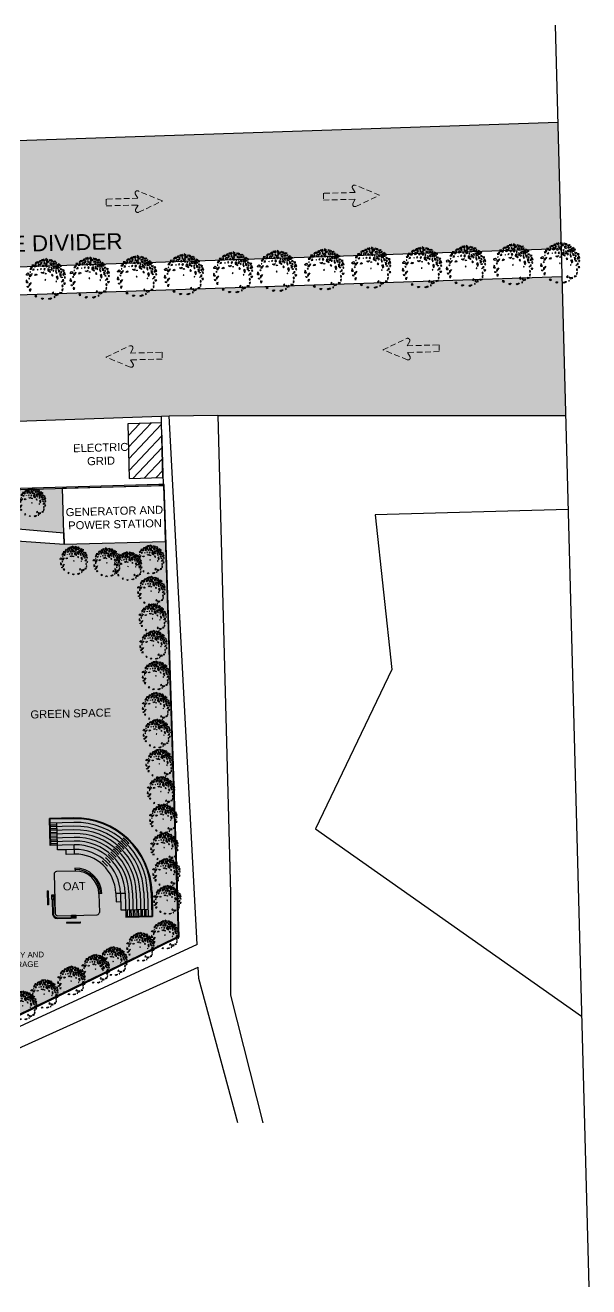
# Model space of a CAD drawing. Header units: inches. Extents: x 625 to 2719, y 1 to 1360.
# Drawn here: x 2223.7 to 2344.4, y 561.1 to 831.1 of the extents above; entities that cross this region are included whole.
import ezdxf

# ---------------------------------------------------------------- set-up
doc = ezdxf.new("R2010")
doc.units = ezdxf.units.IN
doc.header["$MEASUREMENT"] = 0
doc.linetypes.add('HIDDEN2', pattern=[0.1875, 0.125, -0.0625])
doc.layers.add('CAY', color=94, linetype='Continuous')
doc.layers.add('DIENHOA', color=3, linetype='Continuous')
doc.layers.add('Transito', color=50, linetype='HIDDEN2', lineweight=15)
doc.styles.get("Standard").update_dxf_attribs({"font": 'arial.ttf'})

# ---------------------------------------------------------------- blocks, each defined once
blk = doc.blocks.new('Cay01-mb')
at = {"layer": 'DIENHOA'}
for p, q in [((-1022, 986), (-1045, 902)), ((-932, 908), (-1022, 986)), ((-1002, 883), (-932, 908)), ((-789, 1112), (-964, 1099)), ((-964, 1099), (-910, 1006)), ((-910, 1006), (-846, 1025)), ((-846, 1025), (-789, 1112)), ((-739, 1025), (-804, 959)), ((-804, 959), (-693, 979)), ((-706, 1088), (-739, 1025)), ((-705, 1242), (-724, 1177)), ((-724, 1177), (-663, 1176)), ((-640, 1093), (-706, 1088)), ((-649, 1221), (-705, 1242)), ((-693, 979), (-640, 1093)), ((-663, 1176), (-649, 1221)), ((-645, 1301), (-522, 1333)), ((-578, 1246), (-645, 1301)), ((-567, 1211), (-578, 1246)), ((-522, 1226), (-567, 1211)), ((-430, 1181), (-547, 1048)), ((-547, 1048), (-468, 1005)), ((-522, 1333), (-522, 1226)), ((-468, 1005), (-347, 1050)), ((-449, 1284), (-386, 1423)), ((-369, 1287), (-449, 1284)), ((-427, 1107), (-430, 1181)), ((-375, 1114), (-427, 1107)), ((-386, 1423), (-298, 1419)), ((-366, 1367), (-386, 1316)), ((-386, 1316), (-369, 1287)), ((-347, 1050), (-375, 1114)), ((-322, 1335), (-366, 1367)), ((-319, 1261), (-334, 1169)), ((-334, 1169), (-274, 1168)), ((-298, 1419), (-322, 1335)), ((-231, 1257), (-319, 1261)), ((-274, 1168), (-231, 1257)), ((-140, 1458), (-258, 1458)), ((-258, 1458), (-165, 1361)), ((-182, 1091), (-232, 1004)), ((-232, 1004), (-140, 972)), ((-97, 1004), (-182, 1091)), ((-165, 1361), (-123, 1415)), ((-64, 1501), (-140, 1458)), ((-140, 972), (-97, 1004)), ((-123, 1415), (-55, 1382)), ((-64, 1307), (-114, 1242)), ((-114, 1242), (-81, 1155)), ((-81, 1155), (-47, 1199)), ((-55, 1382), (-64, 1501)), ((-47, 1199), (-64, 1307)), ((63, 1209), (-30, 1123)), ((-30, 1123), (-13, 1037)), ((-13, 1037), (88, 950)), ((57, 1540), (29, 1436)), ((29, 1436), (88, 1404)), ((189, 1426), (57, 1540)), ((139, 1145), (63, 1209)), ((164, 1328), (71, 1328)), ((71, 1328), (164, 1263)), ((71, 1047), (139, 1145)), ((172, 993), (71, 1047)), ((88, 1404), (189, 1426)), ((88, 950), (172, 993)), ((231, 1350), (164, 1328)), ((164, 1263), (282, 1307)), ((282, 1307), (231, 1350)), ((282, 1004), (248, 928)), ((248, 928), (273, 864)), ((273, 864), (282, 928)), ((341, 1458), (282, 1426)), ((282, 1426), (324, 1382)), ((282, 928), (282, 1004)), ((493, 1220), (316, 1209)), ((316, 1209), (341, 1123)), ((324, 1382), (366, 1404)), ((366, 1404), (341, 1458)), ((341, 1123), (459, 1069)), ((493, 810), (408, 907)), ((408, 907), (434, 766)), ((417, 1339), (434, 1371)), ((459, 1317), (417, 1339)), ((425, 1458), (535, 1393)), ((434, 1371), (425, 1458)), ((442, 1166), (493, 1220)), ((484, 1134), (442, 1166)), ((535, 1393), (459, 1317)), ((459, 1069), (484, 1134)), ((552, 1307), (695, 1361)), ((611, 1253), (552, 1307)), ((627, 1199), (552, 1145)), ((552, 1145), (594, 1101)), ((552, 950), (644, 831)), ((611, 777), (552, 950)), ((594, 1101), (686, 1134)), ((619, 1285), (611, 1253)), ((670, 1307), (619, 1285)), ((686, 1134), (627, 1199)), ((653, 972), (821, 1015)), ((745, 896), (653, 972)), ((678, 1253), (670, 1307)), ((754, 1296), (678, 1253)), ((695, 1361), (754, 1296)), ((762, 1188), (728, 1112)), ((728, 1112), (821, 1166)), ((846, 907), (745, 896)), ((804, 1231), (762, 1188)), ((821, 1166), (804, 1231)), ((821, 1015), (872, 1112)), ((872, 1112), (846, 907)), ((939, 1134), (914, 1091)), ((914, 1091), (948, 1058)), ((956, 983), (914, 918)), ((914, 918), (973, 874)), ((1032, 1069), (939, 1134)), ((948, 1058), (1032, 1069)), ((973, 907), (956, 983)), ((1057, 874), (973, 907)), ((1040, 1037), (1032, 1004)), ((1032, 1004), (1091, 961)), ((1158, 972), (1040, 1037)), ((1091, 961), (1158, 972)), ((-1395, 21), (-1421, -120)), ((-1328, -12), (-1395, 21)), ((-1379, 453), (-1328, 507)), ((-1362, 377), (-1379, 453)), ((-1244, 388), (-1362, 377)), ((-1328, 507), (-1269, 539)), ((-1269, 539), (-1185, 453)), ((-1185, 453), (-1244, 388)), ((-1134, 140), (-1227, 151)), ((-1227, 151), (-1185, 107)), ((-1185, 107), (-1134, 140)), ((-1008, 410), (-1143, 259)), ((-1143, 259), (-1126, 377)), ((-1045, 902), (-1128, 819)), ((-1128, 819), (-994, 815)), ((-1126, 377), (-974, 485)), ((-1075, 637), (-1117, 604)), ((-1117, 604), (-1084, 594)), ((-1084, 594), (-1075, 637)), ((-974, 485), (-1008, 410)), ((-994, 815), (-1002, 883)), ((-822, 831), (-932, 723)), ((-932, 723), (-805, 745)), ((-805, 745), (-822, 831)), ((-763, 345), (-721, 464)), ((-704, 377), (-763, 345)), ((-721, 464), (-637, 421)), ((-662, 345), (-704, 377)), ((-637, 421), (-662, 345)), ((-544, 756), (-569, 788)), ((-569, 788), (-569, 734)), ((-569, 734), (-544, 756)), ((-308, 842), (-367, 788)), ((-367, 788), (-342, 766)), ((-342, 766), (-283, 788)), ((-283, 788), (-308, 842)), ((-283, 572), (-199, 539)), ((-283, 529), (-283, 572)), ((-199, 475), (-283, 529)), ((-199, 539), (-106, 594)), ((-140, 539), (-199, 475)), ((-106, 594), (-140, 539)), ((-47, 853), (-123, 788)), ((-123, 788), (-81, 702)), ((-81, 702), (-22, 777)), ((-13, 42), (-55, 21)), ((-55, 21), (-30, -1)), ((-22, 777), (-47, 853)), ((-30, -1), (4, 10)), ((-13, 485), (21, 496)), ((-13, 431), (-13, 485)), ((46, 453), (-13, 431)), ((4, 10), (-13, 42)), ((21, 496), (46, 453)), ((172, 788), (164, 658)), ((164, 658), (341, 550)), ((316, 756), (172, 788)), ((240, 648), (316, 756)), ((383, 572), (240, 648)), ((341, 550), (383, 572)), ((434, 766), (366, 723)), ((366, 723), (459, 691)), ((476, 410), (434, 345)), ((434, 345), (493, 291)), ((459, 691), (493, 810)), ((501, 356), (476, 410)), ((493, 291), (543, 313)), ((543, 313), (501, 356)), ((552, 723), (518, 648)), ((518, 648), (568, 626)), ((611, 669), (552, 723)), ((568, 626), (611, 669)), ((644, 831), (611, 777)), ((754, 874), (728, 799)), ((728, 799), (931, 810)), ((762, 712), (728, 594)), ((728, 594), (779, 453)), ((846, 885), (754, 874)), ((855, 259), (754, 194)), ((754, 194), (813, 129)), ((762, 572), (762, 712)), ((821, 529), (762, 572)), ((779, 453), (821, 529)), ((813, 129), (821, 10)), ((821, 10), (905, 96)), ((931, 810), (846, 885)), ((905, 96), (855, 259)), ((1040, 615), (905, 712)), ((905, 712), (922, 572)), ((922, 572), (998, 561)), ((973, 874), (1057, 874)), ((998, 561), (1040, 615)), ((1049, 313), (1032, 442)), ((1032, 442), (1116, 313)), ((1057, 226), (1049, 313)), ((1116, 313), (1057, 226)), ((1082, 766), (1116, 799)), ((1091, 723), (1082, 766)), ((1133, 572), (1082, 550)), ((1082, 550), (1091, 507)), ((1141, 680), (1091, 723)), ((1091, 507), (1158, 496)), ((1108, 140), (1116, 205)), ((1175, 129), (1108, 140)), ((1116, 799), (1184, 756)), ((1116, 205), (1184, 172)), ((1184, 539), (1133, 572)), ((1184, 756), (1141, 680)), ((1158, 496), (1184, 539)), ((1184, 172), (1175, 129)), ((1209, -87), (1259, 21)), ((1268, 691), (1234, 648)), ((1234, 648), (1285, 604)), ((1243, 421), (1234, 334)), ((1234, 334), (1293, 291)), ((1327, 345), (1243, 421)), ((1259, 21), (1268, -109)), ((1369, 658), (1268, 691)), ((1285, 604), (1369, 658)), ((1293, 291), (1327, 345)), ((1386, 464), (1302, 529)), ((1302, 529), (1327, 431)), ((1327, 431), (1428, 345)), ((1386, 215), (1327, 161)), ((1327, 161), (1377, 96)), ((1377, 96), (1420, 129)), ((1428, 345), (1386, 464)), ((1420, 129), (1386, 215)), ((-1421, -120), (-1395, -152)), ((-1395, -152), (-1277, -152)), ((-1362, -98), (-1328, -12)), ((-1294, -120), (-1362, -98)), ((-1328, -487), (-1336, -411)), ((-1336, -411), (-1286, -422)), ((-1277, -498), (-1328, -487)), ((-1277, -152), (-1294, -120)), ((-1286, -422), (-1277, -498)), ((-1202, -422), (-1176, -238)), ((-1117, -271), (-1202, -422)), ((-1185, -671), (-1126, -584)), ((-1151, -790), (-1185, -671)), ((-1176, -238), (-1041, -163)), ((-1126, -703), (-1151, -790)), ((-1126, -584), (-1100, -660)), ((-1100, -660), (-1126, -703)), ((-1041, -163), (-1117, -271)), ((526, -865), (434, -952)), ((543, -962), (526, -865)), ((771, -87), (728, -130)), ((728, -130), (762, -163)), ((762, -163), (771, -87)), ((1116, -174), (1209, -87)), ((1268, -109), (1116, -174)), ((1200, -390), (1150, -444)), ((1150, -444), (1175, -552)), ((1226, -671), (1150, -714)), ((1150, -714), (1158, -822)), ((1158, -822), (1200, -757)), ((1175, -552), (1234, -487)), ((1234, -487), (1200, -390)), ((1200, -757), (1226, -671)), ((1352, -271), (1285, -238)), ((1285, -238), (1302, -325)), ((1302, -325), (1369, -325)), ((1411, -260), (1352, -271)), ((1369, -325), (1411, -260)), ((-713, -1092), (-822, -1114)), ((-822, -1114), (-763, -1189)), ((-763, -1189), (-671, -1168)), ((-671, -1168), (-713, -1092)), ((-283, -1395), (-350, -1297)), ((-350, -1297), (-258, -1297)), ((-199, -1319), (-283, -1395)), ((-258, -1297), (-199, -1319)), ((164, -1362), (214, -1330)), ((248, -1416), (164, -1362)), ((214, -1330), (231, -1341)), ((231, -1341), (316, -1341)), ((366, -1362), (248, -1416)), ((316, -1341), (316, -1297)), ((316, -1297), (400, -1308)), ((400, -1308), (366, -1362)), ((434, -952), (467, -1006)), ((467, -1006), (543, -962)), ((577, -1211), (577, -1276)), ((644, -1254), (577, -1211)), ((577, -1276), (644, -1254)), ((627, -995), (611, -1027)), ((611, -1027), (712, -1124)), ((712, -1049), (627, -995)), ((821, -1016), (712, -1049)), ((712, -1124), (880, -1070)), ((880, -1070), (821, -1016)), ((1150, -941), (973, -919)), ((973, -919), (990, -984)), ((990, -984), (1150, -941))]:
    blk.add_line(p, q, dxfattribs=at)
blk = doc.blocks.new('dsfcx')
for p, q in [((26409, 41554), (26409, 48754)), ((32859, 48754), (26409, 48754)), ((26609, 41554), (26609, 48554)), ((32859, 48554), (26609, 48554)), ((32859, 47554), (26609, 47554)), ((32859, 47554), (26609, 47554)), ((28359, 41554), (28359, 47554)), ((26609, 47054), (28359, 47054)), ((32859, 46554), (26609, 46554)), ((26609, 46054), (28359, 46054)), ((32859, 45554), (26609, 45554)), ((26609, 45054), (28359, 45054)), ((32859, 44554), (26609, 44554)), ((26609, 44054), (28359, 44054)), ((32859, 41554), (26409, 41554)), ((32859, 43554), (26609, 43554)), ((26609, 43054), (28359, 43054)), ((32859, 42554), (26609, 42554)), ((26609, 42054), (28359, 42054)), ((28359, 40304), (28359, 41554)), ((32859, 39054), (32859, 41554)), ((32859, 40304), (28359, 40304)), ((30609, 40304), (28359, 40304)), ((30609, 39054), (30609, 40304)), ((32859, 39054), (30609, 39054)), ((32859, 39054), (30609, 39054)), ((27234, 33929), (27234, 23304)), ((32859, 34554), (27859, 34554)), ((32859, 35304), (32859, 34554)), ((25245, 29448), (25245, 25698)), ((25245, 29448), (25495, 29448)), ((25495, 29448), (25495, 25698)), ((26484, 27054), (26484, 28304)), ((26484, 28304), (27234, 28304)), ((26484, 27054), (27234, 27054)), ((26859, 27054), (26859, 28304)), ((26859, 27054), (26859, 28304)), ((27234, 27054), (27234, 28304)), ((27234, 23304), (27234, 27054)), ((39109, 28304), (39109, 23304)), ((39859, 28304), (39109, 28304)), ((43609, 28304), (43609, 26054)), ((43609, 28304), (43609, 26054)), ((43609, 28304), (46109, 28304)), ((44859, 28304), (44859, 23804)), ((46109, 28304), (46109, 21854)), ((47109, 28304), (47109, 22054)), ((48109, 28304), (48109, 22054)), ((49109, 28304), (49109, 22054)), ((50109, 28304), (50109, 22054)), ((51109, 28304), (51109, 22054)), ((52109, 28304), (52109, 22054)), ((53109, 28304), (53109, 22054)), ((53309, 28304), (53309, 21854)), ((25495, 25698), (25245, 25698)), ((26495, 26948), (26495, 23173)), ((26495, 26948), (26745, 26948)), ((26745, 26948), (26745, 23198)), ((43609, 26054), (44859, 26054)), ((44859, 26054), (44859, 23804)), ((44859, 23804), (46109, 23804)), ((46109, 23804), (52109, 23804)), ((46609, 22054), (46609, 23804)), ((47609, 22054), (47609, 23804)), ((48609, 22054), (48609, 23804)), ((49609, 22054), (49609, 23804)), ((50609, 22054), (50609, 23804)), ((51609, 22054), (51609, 23804)), ((27727, 21941), (31459, 21941)), ((27753, 22191), (31459, 22191)), ((27859, 22679), (38484, 22679)), ((27859, 22679), (31609, 22679)), ((30253, 20941), (33959, 20941)), ((30253, 20941), (30253, 20691)), ((30253, 20691), (33959, 20691)), ((31459, 21941), (31459, 22191)), ((32859, 22679), (31609, 22679)), ((31609, 21929), (31609, 22679)), ((32859, 22304), (31609, 22304)), ((32859, 22304), (31609, 22304)), ((32859, 21929), (31609, 21929)), ((32859, 21929), (32859, 22679)), ((33959, 20691), (33959, 20941)), ((46109, 22054), (53109, 22054)), ((46109, 21854), (53309, 21854))]:
    blk.add_line(p, q)
for centre, radius, start, end in [((32859, 28304), 20450, 0, 90), ((32859, 28304), 20250, 0, 90), ((32859, 28304), 19250, 0, 90), ((32859, 28304), 18250, 0, 90), ((32859, 28304), 17250, 0, 90), ((32859, 28304), 16250, 0, 90), ((32859, 28304), 15250, 0, 90), ((32859, 28304), 14250, 0, 90), ((32859, 28304), 13250, 0, 90), ((32859, 28304), 16750, 41.40441, 48.59558), ((32859, 28304), 17750, 41.54592, 48.45408), ((32859, 28304), 18750, 41.67231, 48.32768), ((32859, 28304), 19750, 41.7859, 48.21409), ((32859, 28304), 12000, 0, 90), ((32859, 28304), 10750, 0, 90), ((32859, 28304), 12625, 40.58344, 49.41656), ((32859, 28304), 13750, 40.85626, 49.14374), ((32859, 28304), 14750, 41.06378, 48.93621), ((32859, 28304), 15750, 41.24492, 48.75507), ((27886, 33902), 653, 92.41121, 182.41121), ((32859, 28304), 7000, 0, 90), ((32859, 28304), 6625, 0, 90), ((32859, 28304), 6250, 0, 90), ((32859, 28304), 11375, 40.21689, 49.78311), ((28031, 23477), 1566, 191.19157, 258.80843), ((28031, 23477), 1316, 192.21204, 257.78796), ((28031, 23477), 816, 192.21204, 257.78796), ((38311, 23477), 816, 282.21204, 347.78796)]:
    blk.add_arc(centre, radius, start, end)
blk = doc.blocks.new('flecha')
blk.add_hatch(color=0).paths.add_polyline_path([(-0.237, -0.536, 0.664581), (-0.172, -0.6), (-0.075, -0.544), (-0.075, -1.25), (0.075, -1.25), (0.075, -0.544), (0.172, -0.6, 0.664581), (0.237, -0.536), (0, 0)])
at = {"color": 0}
blk.add_lwpolyline([(-0.075, -0.544), (-0.172, -0.6, -0.664581), (-0.237, -0.536), (0, 0), (0.237, -0.536, -0.664581), (0.172, -0.6), (0.075, -0.544), (0.075, -1.25), (-0.075, -1.25)], format="xyb", close=True, dxfattribs=at)

msp = doc.modelspace()

# ---------------------------------------------------------------- hatches: boundary and pattern name
at = {"true_color": 0x939598, "transparency": 33554549}
h = msp.add_hatch(color=252, dxfattribs=at)
h.dxf.hatch_style = 1
h.paths.add_polyline_path([(2338.4449, 783.38626), (2337.72504, 810.37735), (1984.11553, 798.41708), (1984.8354, 771.42598)])
h = msp.add_hatch(color=252, dxfattribs=at)
h.dxf.hatch_style = 1
h.paths.add_polyline_path([(1984.99537, 765.42796), (1985.66688, 740.24998), (2073.93897, 741.57122), (2081.91138, 741.69055), (2252.8533, 747.47239), (2254.48194, 747.52747), (2254.48438, 747.48131), (2264.8972, 747.60953), (2339.39909, 747.60953), (2338.60487, 777.38824)])
at = {"true_color": 0xffffff}
h = msp.add_hatch(dxfattribs=at)
h.set_pattern_fill('ANSI31', scale=14, angle=1.5277488)
h.set_pattern_definition([(46.52775, (-2803.8966, -131.7626), (-1.2699884, 1.2040056), [])])
h.paths.add_polyline_path([(2252.8533, 744.61712), (2252.8533, 746.04475), (2245.64761, 745.85257), (2245.95988, 734.14399), (2253.16557, 734.33617), (2253.0479, 738.748)])
at = {"transparency": 33554541}
h = msp.add_hatch(color=3, dxfattribs=at)
h.dxf.hatch_style = 1
h.set_gradient(color1=(244, 238, 81), color2=(0, 255, 0), name='INVSPHERICAL')
h.paths.add_polyline_path([(2231.65673, 732.05423), (2206.64566, 731.35816), (2206.64704, 731.30845), (2206.52106, 726.75997), (2206.58718, 724.71673), (2231.91166, 722.49568)])
h = msp.add_hatch(color=3, dxfattribs=at)
h.dxf.hatch_style = 1
h.set_gradient(color1=(244, 238, 81), color2=(0, 255, 0), name='INVSPHERICAL')
edge = h.paths.add_edge_path()
edge.add_line((2231.97893, 719.9736), (2206.59586, 721.75845))
edge.add_spline(control_points=[(2206.59586, 721.75845), (2206.59858, 720.63436), (2206.60339, 719.51746), (2206.64759, 714.17367), (2206.74739, 710.0486), (2207.11824, 704.69403), (2207.23232, 703.35286), (2207.58664, 699.95143), (2207.8764, 697.79103), (2208.31039, 694.5926), (2208.44012, 693.64075), (2208.56757, 692.67083)], knot_values=[3.087353739, 3.087353739, 3.087353739, 3.087353739, 6.486129038, 6.486129038, 19.458387115, 19.458387115, 23.855927327, 23.855927327, 30.736005887, 30.736005887, 33.576284256, 33.576284256, 33.576284256, 33.576284256], degree=3, periodic=0)
edge.add_spline(control_points=[(2208.56757, 692.67083), (2208.88499, 691.82143), (2209.20225, 690.97287), (2210.42395, 687.71011), (2211.33125, 685.29746), (2212.49702, 682.23631), (2212.74011, 681.60005), (2213.12061, 680.6079), (2213.2567, 680.25379), (2213.53136, 679.5407), (2213.67253, 679.17484), (2214.10391, 678.04936), (2214.4021, 677.26199), (2215.20965, 675.02124), (2215.71982, 673.49313), (2216.59522, 670.16977), (2216.96108, 668.37115), (2217.22046, 665.67651), (2217.2656, 664.90168), (2217.28035, 663.78209), (2217.27851, 663.45235), (2217.26425, 662.81694), (2217.25199, 662.50753), (2217.2037, 661.60414), (2217.15628, 661.03501), (2217.0336, 659.81628), (2216.95439, 659.18635), (2216.83499, 658.28636), (2216.79307, 657.98112), (2216.71715, 657.42707), (2216.68278, 657.17568), (2216.65023, 656.93025), (2216.64924, 656.92278), (2216.64825, 656.9153)], knot_values=[1.161344606, 1.161344606, 1.161344606, 1.161344606, 3.906862621, 3.906862621, 11.720587862, 11.720587862, 13.7671052, 13.7671052, 14.905911222, 14.905911222, 16.044717244, 16.044717244, 18.322329288, 18.322329288, 22.222098495, 22.222098495, 26.121867702, 26.121867702, 27.636646452, 27.636646452, 28.259533921, 28.259533921, 28.882421389, 28.882421389, 30.128196326, 30.128196326, 31.710782048, 31.710782048, 32.587698233, 32.587698233, 33.389031368, 33.389031368, 33.414210373, 33.414210373, 33.414210373, 33.414210373], degree=3, periodic=0)
edge.add_arc((2164.46341, 663.33408), 52.57811, 286.5579277, 352.9877951, ccw=False)
edge.add_line((2179.44736, 612.93627), (2179.45975, 603.43875))
edge.add_line((2179.45975, 603.43875), (2189.76557, 603.45219))
edge.add_line((2189.76557, 603.45219), (2256.45056, 636.12866))
edge.add_line((2256.45056, 636.12866), (2253.65126, 720.55161))
edge.add_line((2253.65126, 720.55161), (2231.97893, 719.9736))

# ---------------------------------------------------------------- linework, layer by layer
for p, q in [((2337.17109, 831.14712), (2344.37235, 561.13956)), ((1984.11553, 798.41708), (2337.72504, 810.37735)), ((1984.8354, 771.42598), (2338.4449, 783.38626)), ((1984.99537, 765.42796), (2338.60487, 777.38824)), ((2081.91138, 741.69055), (2252.8533, 747.47239)), ((2252.8533, 747.47239), (2254.48194, 747.52747)), ((2252.8533, 744.61712), (2252.8533, 747.47239)), ((2260.46663, 634.41016), (2254.48194, 747.52747)), ((2264.8972, 747.60953), (2254.48438, 747.48131)), ((2264.8972, 747.60953), (2267.65439, 645.35413)), ((2264.8972, 747.60953), (2339.39909, 747.60953)), ((2252.8533, 744.61712), (2253.24416, 732.82918)), ((2252.31274, 732.82918), (2201.8686, 731.42529)), ((2201.87416, 731.22537), (2252.31552, 732.62918)), ((2253.24416, 732.82918), (2252.31274, 732.82918)), ((2252.31552, 732.62918), (2253.25079, 732.62918)), ((2253.44427, 732.82918), (2253.24416, 732.82918)), ((2253.25079, 732.62918), (2256.45056, 636.12866)), ((2256.65474, 636.00599), (2253.44427, 732.82918)), ((2339.93586, 727.4837), (2298.59038, 726.38099)), ((2298.59038, 726.38099), (2302.15472, 693.25479)), ((2302.15472, 693.25479), (2285.8052, 659.17695)), ((2285.8052, 659.17695), (2342.82742, 619.06606)), ((2267.65439, 645.35413), (2267.65439, 623.57807)), ((2256.45056, 636.12866), (2189.76557, 603.45219)), ((2189.81206, 603.25225), (2256.65474, 636.00599)), ((2260.46663, 634.41016), (2195.37817, 604.30438)), ((2199.47781, 601.94908), (2260.72576, 629.51231)), ((2260.8508, 627.1488), (2260.72576, 629.51231)), ((2269.2389, 596.24469), (2260.8508, 627.1488)), ((2267.65439, 623.57807), (2274.54563, 596.24469))]:
    msp.add_line(p, q)
for points in [[(2252.8533, 746.04475), (2245.64761, 745.85257), (2245.95988, 734.14399), (2253.16557, 734.33617)], [(2231.65673, 732.05423), (2253.32906, 732.63225), (2253.65126, 720.55161), (2231.97893, 719.9736)], [(2231.97893, 719.9736), (2206.59586, 721.75845), (2206.58718, 724.71673), (2231.91166, 722.49568)]]:
    msp.add_lwpolyline(points, close=True)

# ---------------------------------------------------------------- block references
at = {"xscale": 0.0008, "yscale": 0.0008, "zscale": 0.0008, "rotation": 1.527748834508687}
msp.add_blockref('dsfcx', (2208.79516, 621.79127), dxfattribs=at)
at = {"layer": 'CAY'}
for p, xscale, yscale, zscale, rotation in [((2277.59446, 778.36732), 0.002978545028268138, 0.002978545028268138, 0.002978545028268138, 1.527748834508687), ((2287.72418, 778.70994), 0.002978545028268138, 0.002978545028268138, 0.002978545028268138, 1.527748834508687), ((2297.7821, 779.05013), 0.002978545028268138, 0.002978545028268138, 0.002978545028268138, 1.527748834508687), ((2308.65651, 779.12843), 0.002978545028268138, 0.002978545028268138, 0.002978545028268138, 1.527748834508687), ((2318.07039, 779.44684), 0.002978545028268138, 0.002978545028268138, 0.002978545028268138, 1.527748834508687), ((2328.20011, 779.78946), 0.002978545028268138, 0.002978545028268138, 0.002978545028268138, 1.527748834508687), ((2338.25803, 780.12965), 0.002978545028268138, 0.002978545028268138, 0.002978545028268138, 1.527748834508687), ((2228.06316, 776.6172), 0.002978545028268138, 0.002978545028268138, 0.002978545028268138, 1.527748834508687), ((2237.47703, 776.9356), 0.002978545028268138, 0.002978545028268138, 0.002978545028268138, 1.527748834508687), ((2247.60676, 777.27823), 0.002978545028268138, 0.002978545028268138, 0.002978545028268138, 1.527748834508687), ((2257.66468, 777.61842), 0.002978545028268138, 0.002978545028268138, 0.002978545028268138, 1.527748834508687), ((2268.18058, 778.04891), 0.002978545028268138, 0.002978545028268138, 0.002978545028268138, 1.527748834508687), ((2225.14632, 728.89234), 0.002084981519787696, 0.002084981519787696, 0.002084981519787696, 1.527748834508687), ((2234.11418, 716.45959), 0.002084981519787696, 0.002084981519787696, 0.002084981519787696, 8.769938646110027), ((2241.22107, 716.07431), 0.002084981519787696, 0.002084981519787696, 0.002084981519787696, 8.769938646110027), ((2245.74325, 715.25423), 0.002084981519787696, 0.002084981519787696, 0.002084981519787696, 8.769938646110027), ((2250.49452, 716.68804), 0.002084981519787696, 0.002084981519787696, 0.002084981519787696, 1.527748834508687), ((2250.67327, 709.98583), 0.002084981519787696, 0.002084981519787696, 0.002084981519787696, 1.527748834508687), ((2250.99386, 704.10533), 0.002084981519787696, 0.002084981519787696, 0.002084981519787696, 1.527748834508687), ((2251.14645, 698.38393), 0.002084981519787696, 0.002084981519787696, 0.002084981519787696, 1.527748834508687), ((2251.68349, 691.86024), 0.002084981519787696, 0.002084981519787696, 0.002084981519787696, 1.527748834508687), ((2251.69866, 685.14195), 0.002084981519787696, 0.002084981519787696, 0.002084981519787696, 1.527748834508687), ((2251.85152, 679.41054), 0.002084981519787696, 0.002084981519787696, 0.002084981519787696, 1.527748834508687), ((2252.4385, 673.01822), 0.002084981519787696, 0.002084981519787696, 0.002084981519787696, 1.527748834508687), ((2252.76048, 667.11195), 0.002084981519787696, 0.002084981519787696, 0.002084981519787696, 1.527748834508687), ((2253.24682, 661.21009), 0.002084981519787696, 0.002084981519787696, 0.002084981519787696, 1.527748834508687), ((2253.48894, 655.12849), 0.002084981519787696, 0.002084981519787696, 0.002084981519787696, 1.527748834508687), ((2253.92538, 649.62402), 0.002084981519787696, 0.002084981519787696, 0.002084981519787696, 1.527748834508687), ((2254.10139, 643.81918), 0.002084981519787696, 0.002084981519787696, 0.002084981519787696, 1.527748834508687), ((2253.64498, 636.37218), 0.002084981519787696, 0.002084981519787696, 0.002084981519787696, 1.527748834508687), ((2248.3455, 633.77536), 0.002084981519787696, 0.002084981519787696, 0.002084981519787696, 1.527748834508687), ((2238.75072, 629.07381), 0.002084981519787696, 0.002084981519787696, 0.002084981519787696, 1.527748834508687), ((2242.54558, 630.71061), 0.002084981519787696, 0.002084981519787696, 0.002084981519787696, 1.527748834508687), ((2233.55442, 626.52755), 0.002084981519787696, 0.002084981519787696, 0.002084981519787696, 1.527748834508687), ((2227.80394, 623.70975), 0.002084981519787696, 0.002084981519787696, 0.002084981519787696, 1.527748834508687), ((2223.18373, 621.22307), 0.002084981519787696, 0.002084981519787696, 0.002084981519787696, 1.527748834508687)]:
    msp.add_blockref('Cay01-mb', p, dxfattribs=dict(at, xscale=xscale, yscale=yscale, zscale=zscale, rotation=rotation))
at = {"layer": 'Transito', "yscale": 9.630864016144187, "zscale": 9.630864016144187}
for p, xscale, rotation in [((2299.57546, 794.77229), -9.630864016144187, 271.5277488345087), ((2253.05213, 793.53149), -9.630864016144187, 271.5277488345087), ((2300.28725, 761.68741), 9.630864016144187, 91.52774883450871), ((2240.96999, 760.10538), 9.630864016144187, 91.52774883450871)]:
    msp.add_blockref('flecha', p, dxfattribs=dict(at, xscale=xscale, rotation=rotation))

# ---------------------------------------------------------------- texts
at = {"attachment_point": 7, "rotation": 1.5277488}
for s, width, insert, char_height in [('\\pi79.513;6m WIDE DIVIDER', 200.0038999, (2123.87171, 779.98121), 3.4260751), ('\\pi2.6735;ELECTRIC \\P\\pi5.5849;GRID', 16.8977588, (2231.36162, 736.79175), 1.7130375), ('\\pi1.6619;GENERATOR AND \\P\\pi2.1247;POWER STATION', 23.9446166, (2230.77721, 723.13318), 1.7130375), ('GREEN SPACE ', 23.9446166, (2224.81194, 682.73311), 1.7130375), ('OAT', 23.9446166, (2231.75389, 645.9368), 1.713038), ('\\pi0.59178;WATER SUPPLY AND \\P\\pi1.8032;WATER STORAGE', 18.2011721, (2210.05612, 629.19045), 1.1991263)]:
    msp.add_mtext_dynamic_manual_height_columns(s, width=width, gutter_width=1, heights=[0], dxfattribs=dict(at, insert=insert, char_height=char_height))

doc.saveas('drawing.dxf')
